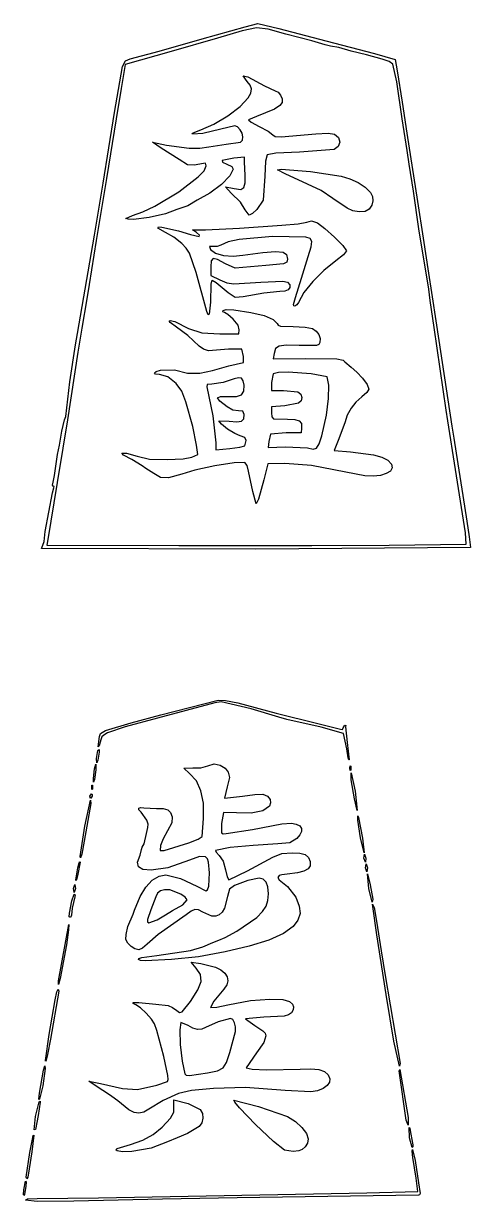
# Model space of a CAD drawing. Extents: x 118 to 1734, y 127 to 2403.
# Drawn here: x 137 to 347, y 752 to 1306 of the extents above; entities that cross this region are included whole.
import ezdxf

# ---------------------------------------------------------------- set-up
doc = ezdxf.new("R2010")
doc.units = 0
doc.layers.get('0').update_dxf_attribs({"linetype": 'CONTINUOUS'})

msp = doc.modelspace()

# ---------------------------------------------------------------- linework, layer by layer
at = {"color": 7}
for points in [[(145.209765, 1058.86245), (145.838678, 1060.469475), (146.56938, 1062.24915), (146.993362, 1066.88175), (150.361807, 1085.04975), (151.11735, 1087.48725), (151.222255, 1088.025684), (150.812827, 1088.249625), (150.408124, 1088.708813), (150.726593, 1090.06305), (151.375245, 1093.25055), (152.74362, 1103.0565), (153.742762, 1107.562125), (154.814002, 1114.124625), (156.11886, 1119.48315), (156.636982, 1120.98315), (158.63691, 1137.374625), (161.220307, 1154.754525), (162.215955, 1160.004525), (170.180835, 1206.374625), (174.242805, 1230.749625), (179.593087, 1264.124625), (183.325187, 1285.6371), (184.808874, 1288.421946), (187.034168, 1289.258475), (200.625, 1292.94975), (220.875, 1298.6829), (241.125, 1304.40585), (247.125, 1305.9138), (256.875, 1303.545825), (279, 1297.838625), (301.92708, 1291.785), (311.72916, 1289.04855), (312.682403, 1283.71155), (315.016912, 1268.999625), (317.177018, 1254.374625), (322.17675, 1222.124625), (324.782093, 1204.874625), (327.362827, 1188.374625), (328.811175, 1179.374625), (331.10322, 1163.999625), (338.275672, 1116.513975), (339.295883, 1110.87765), (341.216918, 1098.738225), (343.507575, 1083.749625), (345.354525, 1071.749625), (346.479938, 1064.359275), (347.094675, 1059.344325), (246.057782, 1058.612916), (145.209765, 1058.86245)], [(308.828655, 1060.5147), (345.10587, 1060.8555), (344.709378, 1066.236684), (342.42855, 1081.124625), (340.124355, 1096.124625), (336.392767, 1118.9709), (335.709383, 1123.937025), (330.017055, 1162.874625), (328.178918, 1175.624625), (327.469545, 1180.874625), (322.8675, 1209.374625), (320.238893, 1226.999625), (318.326243, 1239.749625), (317.295225, 1246.124625), (314.991337, 1261.124625), (312.379965, 1278.488175), (310.609238, 1286.795475), (308.918991, 1288.120837), (305.480775, 1289.220525), (298.125, 1291.13025), (291, 1292.9886), (285.152213, 1294.584075), (281.25897, 1295.249625), (278.698492, 1295.88075), (272.466727, 1297.78335), (260.25, 1300.854675), (251.892371, 1303.200457), (246.365041, 1303.824919), (239.717691, 1302.50119), (228, 1299.0024), (206.25, 1292.718375), (184.691123, 1286.690775), (182.690377, 1275.374625), (180.445538, 1261.124625), (175.863323, 1232.999625), (171.04215, 1203.749625), (167.667593, 1183.124625), (166.549815, 1176.374625), (164.250997, 1162.499625), (162.390435, 1151.255775), (157.490535, 1119.374625), (155.29464, 1106.0634), (152.666438, 1089.9384), (148.110105, 1062.191475), (147.7236, 1060.508325), (209.7993, 1060.316475), (272.392552, 1060.328475), (308.828655, 1060.51455)], [(184.89513, 1214.217075), (188.070607, 1215.6435), (192.988554, 1217.363391), (198.526055, 1219.951871), (209.887452, 1226.678522), (219.010276, 1233.711299), (221.749558, 1236.682437), (222.75, 1238.93805), (222.478202, 1240.192359), (221.4375, 1240.122375), (217.125, 1239.229875), (213.928665, 1239.464091), (210, 1241.8938), (201.54912, 1247.317725), (197.52477, 1250.024775), (204.100642, 1248.7197), (214.736428, 1247.197097), (219.772613, 1247.253632), (223.977787, 1247.882475), (232.125, 1249.105125), (238.841478, 1250.127159), (239.811648, 1251.030763), (240, 1252.55055), (239.629302, 1254.263899), (238.697823, 1255.951106), (237.476486, 1257.237898), (236.236215, 1257.75), (229.673715, 1256.1483), (221.122137, 1254.130519), (216.375, 1253.882025), (216.091514, 1254.129009), (216.661739, 1254.564263), (220.24722, 1255.937925), (226.408118, 1258.629128), (232.945206, 1262.549484), (238.715631, 1266.928349), (242.576542, 1270.995075), (243.768501, 1273.192358), (244.081539, 1275.141459), (243.508266, 1276.94905), (242.04129, 1278.7218), (240.141975, 1281.39195), (242.36576, 1280.810072), (250.125, 1276.5315), (255.170212, 1274.31795), (256.543422, 1273.705043), (257.71644, 1272.291544), (258.441427, 1270.496416), (258.470542, 1268.738625), (257.398125, 1267.293423), (254.937298, 1265.670703), (246.375, 1262.17725), (242.680148, 1260.61455), (243.861756, 1259.443331), (247.678395, 1257.44085), (251.911391, 1255.229269), (254.09403, 1253.555325), (255.166989, 1252.789181), (258.065744, 1252.5825), (274.389547, 1253.944275), (280.147901, 1254.283584), (283.187625, 1253.835), (285.075815, 1252.244632), (285.645784, 1250.156944), (284.917907, 1248.105959), (282.912562, 1246.6257), (266.685293, 1245.453525), (255.499803, 1244.930119), (251.507535, 1244.079), (250.728784, 1241.201062), (250.41684, 1234.107975), (249.619957, 1222.75125), (246.568982, 1218.441131), (244.47921, 1216.540385), (242.914342, 1215.75), (241.135305, 1218.1875), (238.905738, 1221.83565), (234.574912, 1226.0625), (231.883109, 1229.012269), (235.934348, 1228.3257), (239.006062, 1227.775378), (240.43248, 1228.826775), (241.139602, 1230.934359), (241.160625, 1234.438575), (240.798255, 1240.79595), (240.75003, 1242.9669), (235.740705, 1242.499125), (230.309897, 1241.400159), (230.452647, 1240.654107), (232.477508, 1239.757425), (234.755782, 1238.672175), (235.50003, 1237.406025), (233.923985, 1234.299025), (229.886898, 1230.223491), (224.42534, 1226.07673), (218.575882, 1222.75605), (214.095105, 1220.20155), (212.17938, 1219.5), (208.950398, 1218.355425), (203.673571, 1216.372852), (195.840141, 1214.667056), (188.548029, 1213.770952), (186.073069, 1213.793068), (184.89516, 1214.21745)], [(289.024913, 1218.980325), (282.400927, 1223.624625), (276.922145, 1227.285384), (270.375, 1230.3873), (259.875, 1235.248425), (256.313412, 1237.121578), (258, 1237.42845), (271.901276, 1236.268987), (286.254892, 1234.137975), (290.41294, 1232.856668), (294.269255, 1231.0446), (297.562576, 1228.848232), (300.031642, 1226.414025), (300.944151, 1224.600221), (301.136497, 1222.547559), (300.624827, 1220.465155), (299.42529, 1218.562125), (297.51052, 1217.524044), (294.719097, 1217.264597), (291.680676, 1217.758464), (289.024913, 1218.980325)], [(223.1274, 1170.473625), (218.03892, 1188.749625), (214.826041, 1197.898284), (213.343973, 1200.205862), (211.251503, 1202.39625), (207.493122, 1205.372644), (203.583188, 1207.58325), (200.055326, 1209.684281), (200.26556, 1210.191766), (201.953272, 1210.08915), (209.743996, 1208.422978), (215.316135, 1206.725475), (219.493522, 1205.720128), (219.579335, 1206.275661), (218.238795, 1207.51215), (216.375, 1208.922075), (222.375, 1208.78325), (238.5, 1209.5808), (258.375, 1210.9794), (266.048603, 1211.599312), (270.183593, 1212.487875), (272.36869, 1213.117875), (275.058593, 1212.086925), (278.637419, 1209.510431), (283.183891, 1205.437913), (287.090566, 1201.409775), (288.75, 1198.966425), (287.285858, 1197.155241), (283.765688, 1194.324525), (278.052388, 1189.696107), (272.853229, 1184.478591), (268.717206, 1179.284291), (266.193315, 1174.725525), (265.419352, 1173.506597), (264.480007, 1172.999625), (264.000013, 1173.157325), (263.878765, 1173.748284), (264.763418, 1176.937125), (267.666045, 1186.124625), (270.806377, 1196.249625), (272.16009, 1200.789341), (272.468999, 1203.412078), (271.651253, 1204.755901), (269.625, 1205.458875), (253.875, 1205.657175), (238.236327, 1204.306406), (233.074583, 1203.153663), (229.692968, 1201.68405), (227.956456, 1201.015734), (226.130468, 1201.056225), (224.383809, 1201.044703), (224.823982, 1199.624625), (227.166679, 1197.916059), (230.887262, 1196.819156), (235.385161, 1196.441663), (240.059805, 1196.891325), (249.375, 1198.201425), (255.398089, 1198.634405), (258.915994, 1198.364681), (260.566781, 1197.217317), (260.988518, 1195.017375), (260.631514, 1193.666344), (259.181847, 1192.83315), (250.875, 1192.1076), (240, 1191.097725), (236.424543, 1190.825803), (231.911685, 1192.9107), (228.095646, 1194.877733), (226.023764, 1195.358184), (225.167921, 1194.236368), (225, 1191.3966), (225, 1187.293575), (229.218255, 1185.29805), (232.461516, 1183.971892), (235.814824, 1183.399491), (248.47341, 1184.19345), (258.824025, 1184.726784), (261.057391, 1184.182618), (262.055212, 1183.03605), (262.172126, 1181.664864), (261.394532, 1180.630453), (259.785251, 1179.977235), (257.407103, 1179.749625), (249.880308, 1179.082481), (240.21594, 1177.368075), (236.39408, 1176.975553), (233.09094, 1179.270825), (227.458213, 1183.966444), (225.631192, 1184.999625), (225.238656, 1184.692656), (224.995785, 1183.326872), (224.72238, 1174.7496), (224.15907, 1169.136319), (223.669367, 1168.849256), (223.1274, 1170.473625)], [(244.688378, 1085.77935), (242.611515, 1095.230775), (241.961038, 1097.983303), (240.996405, 1099.277775), (235.933867, 1099.125973), (226.836883, 1097.7285), (217.405879, 1095.758009), (211.341277, 1093.88715), (204.984307, 1092.217725), (201.240173, 1092.238781), (198.126383, 1094.1495), (194.421405, 1096.499625), (192.680205, 1097.7087), (187.75614, 1100.711175), (183.874798, 1102.761859), (183.119069, 1103.794959), (185.301215, 1103.688505), (190.233495, 1102.320525), (196.109059, 1100.97585), (204.375, 1100.71995), (211.847634, 1101.053794), (216.060615, 1101.9327), (218.746222, 1103.067075), (218.215087, 1107.47085), (216.54041, 1116.361472), (213.245422, 1127.901525), (211.282254, 1132.889766), (208.595858, 1136.5041), (204.658316, 1139.614528), (200.70651, 1140.749625), (198.949907, 1140.971271), (198.4928, 1141.513781), (199.28486, 1142.193513), (201.27576, 1142.826825), (207.843767, 1142.901159), (213.925223, 1141.421475), (219.745073, 1141.409297), (225.756788, 1142.628825), (233.47011, 1144.7733), (240.375, 1146.418125), (240.280275, 1149.2661), (239.530275, 1152.763275), (233.25, 1152.653025), (223.776706, 1151.922197), (221.437482, 1152.615468), (219.514035, 1154.14275), (214.1531, 1159.065159), (208.727303, 1163.0055), (205.738824, 1165.254506), (205.386379, 1165.840732), (205.747065, 1166.1183), (207.97353, 1165.64505), (214.5, 1162.474875), (220.628949, 1160.385844), (229.125, 1159.953825), (238.125, 1159.874625), (238.344525, 1161.7527), (237.810162, 1163.931122), (235.504177, 1166.8152), (233.007857, 1169.064216), (231.302895, 1169.999625), (230.643482, 1170.238191), (230.664502, 1170.813525), (232.214152, 1171.295475), (235.771268, 1171.140675), (243.76875, 1170.001337), (250.014626, 1168.498941), (254.226497, 1166.72203), (256.121962, 1164.75915), (256.5811, 1163.977295), (257.661952, 1163.539303), (263.661983, 1163.317725), (269.386878, 1163.065631), (272.799847, 1162.349025), (274.470851, 1161.159517), (275.680856, 1159.526484), (276.310322, 1157.676285), (276.239708, 1155.835275), (275.822004, 1154.858984), (274.648642, 1154.387212), (266.528363, 1154.46105), (260.454677, 1154.575675), (257.048572, 1154.162203), (255.430028, 1152.932924), (254.719027, 1150.600125), (254.252685, 1148.07555), (269.438843, 1148.269425), (284.167462, 1148.078578), (287.142834, 1147.553155), (288, 1146.67155), (290.947545, 1144.157775), (293.673476, 1141.940517), (296.368703, 1138.993331), (298.428966, 1136.063048), (299.25, 1133.8965), (298.320239, 1132.241372), (296.0625, 1130.204025), (293.234725, 1127.753535), (290.918198, 1124.879166), (289.147003, 1121.631957), (287.955225, 1118.06295), (284.90193, 1109.669325), (282.997365, 1105.0023), (290.663903, 1104.393), (301.525749, 1103.008434), (305.466357, 1101.836174), (308.225197, 1100.386875), (309.96773, 1098.557583), (310.30496, 1096.85301), (309.423088, 1095.354809), (307.508314, 1094.144634), (304.746838, 1093.304138), (301.32486, 1092.914973), (297.428582, 1093.058793), (293.244203, 1093.81725), (272.240228, 1097.9796), (259.829387, 1098.930759), (251.677875, 1098.669), (249.868418, 1091.169), (247.410885, 1082.02935), (246.298717, 1079.934)], [(240.926018, 1107.269775), (241.488518, 1109.72865), (240.931179, 1111.107947), (238.755067, 1111.847625), (236.157833, 1112.974206), (232.833473, 1115.100384), (229.968644, 1117.381264), (228.75, 1118.97195), (233.59218, 1118.735475), (237.096999, 1118.43101), (239.331782, 1118.816494), (240.448824, 1119.961549), (240.60042, 1121.9358), (239.993496, 1123.504069), (237.900052, 1123.62705), (235.357121, 1123.909997), (232.650052, 1125.474825), (229.2066, 1128.244628), (228.120265, 1129.786584), (229.420695, 1130.399024), (233.137538, 1130.380275), (237.036577, 1130.440472), (239.383731, 1131.217406), (240.473682, 1132.924013), (240.601117, 1135.773225), (240.188733, 1137.842791), (239.30041, 1138.999519), (237.903141, 1139.263924), (235.96392, 1138.656525), (230.73931, 1136.970581), (225.424943, 1136.25), (223.251254, 1135.999566), (223.029817, 1134.9375), (225.849995, 1121.285681), (227.25, 1108.536675), (227.25, 1105.390875), (233.8125, 1105.903125), (238.609127, 1106.515959), (240.926018, 1107.27015)], [(277.215277, 1111.874625), (279.387735, 1121.624625), (280.36983, 1129.499625), (280.50835, 1135.674066), (279.61722, 1139.632425), (272.181772, 1141.059825), (261.29506, 1141.825341), (256.75706, 1141.652443), (254.219055, 1141.105575), (253.5, 1136.95545), (253.5, 1133.2497), (259.174305, 1133.2497), (265.893877, 1132.533384), (267.321944, 1131.513041), (267.75, 1129.940175), (267.442801, 1128.307501), (266.258927, 1127.247403), (259.6875, 1126.09425), (253.5, 1125.555975), (253.5, 1122.652875), (253.595263, 1120.770553), (254.382246, 1119.848419), (261.03852, 1119.711225), (264.467163, 1119.628573), (266.5624, 1118.9892), (267.540241, 1117.654352), (267.616695, 1115.485275), (267.375, 1113.380175), (260.411212, 1113.288675), (252.964343, 1112.714025), (252.208335, 1109.302725), (251.935425, 1106.374425), (260.030213, 1106.698575), (270.375, 1106.3121), (273.027776, 1105.685794), (274.731909, 1106.143762), (275.967658, 1108.07655), (277.215277, 1111.8747)], [(288.855937, 964.547775), (287.380605, 971.767425), (276.793956, 974.827434), (260.625, 978.370575), (256.875, 979.48785), (243.85153, 983.411709), (229.875, 986.738925), (226.875, 986.191425), (199.875, 979.0971), (184.573493, 974.948625), (176.323493, 972.180075), (174.5625, 971.0313), (173.632174, 970.186688), (173.238518, 968.83605), (172.423455, 966), (171.87388, 965.492803), (172.0497, 966.75), (172.489762, 970.35075), (173.09413, 971.848582), (175.342475, 973.243181), (187.5, 976.91625), (201.375, 980.623125), (228.453885, 987.50535), (231.815024, 987.322669), (237.572712, 986.222831), (255.75, 981.389925), (275.25, 976.562175), (285.9375, 973.844775), (286.93692, 973.747547), (287.25, 974.54475), (288.044265, 975.75), (288.47057, 975.532134), (288.380167, 975.008325), (289.152623, 967.5693), (290.10456, 959.4984), (289.919758, 959.471923), (289.622738, 960.415125), (288.855937, 964.547775)], [(171.086242, 960), (171.75, 963.75), (172.314886, 964.259475), (172.413758, 963), (171.75, 959.25), (171.23354, 958.078772), (171.086242, 960)], [(169.663492, 950.626725), (170.25, 955.126725), (170.822528, 957.376725), (170.836478, 954.751725), (170.24997, 950.251725), (169.733103, 948.938025), (169.663463, 950.626725)], [(190.912717, 865.43895), (191.076975, 865.983754), (192.432874, 866.461697), (199.5, 867.394725), (215.31161, 869.779331), (221.178181, 871.436667), (225.865718, 873.445425), (228.69123, 874.5), (231.753321, 875.776582), (237.092154, 878.803875), (246.609157, 885.295875), (249.245737, 888.005108), (250.899477, 890.507278), (251.755768, 893.18499), (252, 896.42085), (251.722461, 899.603306), (250.896978, 901.896281), (249.534249, 903.281803), (247.644975, 903.7419), (242.396631, 902.724131), (236.11737, 900.347475), (233.718431, 898.6239), (232.841933, 895.199775), (231.363941, 889.676609), (230.220785, 887.797902), (228.831554, 886.522819), (227.213774, 885.86264), (225.384968, 885.828645), (221.16438, 887.684325), (219.164499, 888.807322), (217.435889, 889.015884), (215.624179, 888.254711), (213.375, 886.4685), (200.191177, 877.16595), (194.96364, 872.69685), (192.753935, 870.792197), (191.013247, 870), (189.238191, 870.462738), (187.375726, 871.643044), (185.812085, 873.229052), (184.9335, 874.9089), (185.070117, 877.312195), (185.929388, 880.936762), (188.371357, 886.8375), (189, 888.69225), (191.661953, 895.10475), (194.346946, 899.466393), (197.376277, 902.734753), (200.572804, 904.759243), (203.759385, 905.389275), (210.690405, 903.668484), (218.315663, 899.948175), (222.57762, 897.75), (223.434952, 898.305305), (224.020851, 899.943337), (224.343795, 906.3003), (223.869256, 911.34013), (223.326543, 912.868616), (222.49075, 913.792791), (219.671568, 913.998137), (214.875, 912.296025), (204.719592, 908.666653), (196.8375, 907.5057), (193.002127, 907.897084), (190.896793, 909.139734), (190.458847, 911.317836), (191.625638, 914.515575), (192.358785, 917.27625), (192.640897, 918.307575), (193.502597, 919.921416), (194.675257, 924.7059), (195.345592, 927.52485), (195.371195, 929.196471), (194.772269, 931.11105), (192.09447, 934.7895), (191.066178, 935.980676), (190.977931, 936.759919), (191.778362, 937.050096), (193.416105, 936.774075), (199.44156, 936.4617), (202.533935, 936.487146), (204.646191, 935.930588), (205.961364, 934.696385), (206.662492, 932.6889), (206.543472, 929.841019), (204.488985, 926.002575), (202.463461, 922.257637), (201.315623, 919.072275), (201.134969, 916.705763), (202.958903, 916.801875), (214.544181, 920.317725), (218.975648, 922.091618), (220.885418, 923.291775), (221.555205, 931.75275), (221.407534, 939.027543), (220.277679, 944.892703), (218.115382, 949.508256), (214.87038, 953.034225), (212.250023, 955.561725), (216.414398, 955.653075), (220.2965, 955.695666), (223.524803, 956.636175), (226.451395, 957.572288), (229.297905, 956.890425), (231.636102, 955.535653), (233.14176, 953.70315), (233.712166, 951.116991), (232.55226, 946.697025), (231.334095, 941.4159), (239.839777, 942.3819), (245.612344, 943.176743), (249.380535, 943.208231), (251.618648, 942.416304), (252.800977, 940.7409), (253.02744, 939.131138), (252.473679, 937.69778), (249.327887, 935.4801), (243.968396, 934.327514), (237, 934.479675), (230.909077, 934.630875), (229.983075, 929.4375), (230.004593, 925.156069), (230.7379, 924.603698), (232.125, 924.73215), (244.5, 926.6415), (258.367192, 929.2452), (262.873627, 929.624428), (265.150122, 929.165286), (266.8125, 928.341075), (267.612069, 927.185954), (267.618717, 925.765003), (266.853549, 924.16235), (265.33767, 922.462125), (262.15017, 920.384475), (256.5, 919.973925), (244.875, 919.165875), (234.004993, 918.190106), (227.185785, 916.835325), (227.392509, 915.958547), (228.789945, 914.40705), (230.739301, 911.826422), (231.847792, 907.6875), (232.643801, 904.376953), (233.41668, 903), (242.149043, 907.2417), (254.16819, 913.6167), (258.395385, 915.329831), (263.188815, 915.75), (266.78866, 915.527306), (269.312291, 914.815406), (270.896149, 913.548572), (271.67667, 911.661075), (271.672418, 909.610072), (270.722159, 908.079178), (268.756794, 907.006707), (265.707225, 906.330975), (260.8125, 905.58585), (258.375, 905.34375), (257.015625, 904.966406), (256.5, 904.125), (257.06283, 903), (260.957258, 899.824697), (264.934763, 894.75), (266.558234, 890.619284), (266.899382, 887.1165), (265.935876, 884.004316), (263.645385, 881.0454), (259.059302, 877.725661), (252.161811, 874.594331), (243.03226, 871.681336), (231.75, 869.0166), (219.087676, 866.65575), (206.392935, 865.5036), (194.063026, 864.801272), (191.760788, 864.954414), (190.912717, 865.4391)], [(290.368418, 955.5), (290.479542, 956.548828), (290.74671, 956.4375), (290.74671, 954.5625), (290.479542, 954.451172), (290.368418, 955.5)], [(292.510823, 941.046375), (290.998792, 950.0625), (290.950568, 953.25), (292.847512, 944.635134), (293.863282, 935.6133), (292.510837, 941.046375)], [(168, 942.375), (168.726465, 943.5), (169.112712, 943.169531), (169.021222, 942.375), (168.294758, 941.25), (168, 942.375)], [(168.868418, 946.5), (168.979542, 947.548828), (169.24671, 947.4375), (169.24671, 945.5625), (168.979542, 945.451172), (168.868418, 946.5)], [(163.476952, 913.937475), (165.635111, 928.151841), (168.254003, 940.5), (168.496402, 938.8125), (166.09659, 925.5), (164.156012, 915.029063), (163.670604, 913.362994), (163.476952, 913.937475)], [(295.290247, 922.713225), (294.134858, 930.978647), (294.070045, 933.017258), (294.468615, 932.25), (296.295363, 922.558116), (297.065595, 915.75), (295.290247, 922.713225)], [(297, 913.125), (297.287565, 915), (297.933562, 913.125), (297.645998, 911.25), (297, 913.125)], [(161.398852, 903), (162.353491, 908.573662), (163.030982, 910.998961), (163.267605, 911.486883), (163.378177, 911.25), (162.41913, 905.625), (161.70056, 902.997656), (161.48086, 902.627051), (161.398852, 903)], [(297.75, 908.625), (298.037565, 910.5), (298.683562, 908.625), (298.395998, 906.75), (297.75, 908.625)], [(299.286952, 898.916175), (298.715168, 905.71515), (299.97969, 900.611475), (301.231252, 893.8125), (300.9213, 892.5), (299.286952, 898.916175)], [(160.316438, 898.875), (160.962435, 900.75), (161.25, 898.875), (160.604002, 897), (160.316438, 898.875)], [(199.730198, 884.1879), (203.574232, 886.417875), (206.84436, 888.4881), (211.771828, 891.277209), (213.744878, 893.488575), (212.921437, 894.788522), (210.881101, 896.266388), (205.654043, 898.274475), (203.172377, 898.330777), (201.214621, 897.778256), (199.814929, 896.634183), (199.007452, 894.915825), (196.748595, 888.916125), (195.099993, 884.2611), (195.116315, 883.123971), (195.687817, 882.75), (199.730198, 884.1879)], [(158.501085, 887.32905), (159.45075, 893.0625), (160.6464, 896.25), (161.027263, 895.864453), (160.953412, 894.9375), (159.712706, 889.657266), (159.433898, 886.404675), (158.908425, 885.318375), (158.34892, 885.496134), (158.501085, 887.32905)], [(311.088877, 827.0625), (307.503263, 849), (303.01008, 877.047825), (301.073827, 891.573825), (301.852145, 890.020181), (302.966122, 883.5), (305.164058, 869.625), (307.005308, 858), (313.973048, 816.5625), (313.709775, 815.25), (311.088877, 827.0625)], [(153.3306, 855.375), (158.0469, 882), (158.008824, 879.412622), (157.033878, 872.42745), (154.039275, 856.5), (153.287388, 853.735003), (153.3306, 855.375)], [(186.375, 794.757375), (181.125, 798.8934), (178.366073, 800.99655), (176.816265, 802.04085), (171.478553, 805.50675), (167.519017, 808.269), (172.990657, 807.099225), (183.369834, 804.703453), (190.449285, 804.350175), (199.533039, 806.318784), (204.54561, 808.052775), (204.871725, 808.962463), (204.728903, 810.958978), (202.8066, 819.7599), (199.495628, 832.125), (198.38283, 835.2771), (197.068572, 837.399301), (194.558869, 840.212034), (191.77628, 842.777732), (189.643365, 844.158825), (188.370844, 844.760166), (188.31727, 845.2296), (191.0625, 845.188875), (198.986805, 844.517925), (204.895334, 843.882469), (206.957238, 842.933426), (208.921507, 841.407975), (210.191986, 840.580917), (211.435189, 840.848681), (215.430045, 845.723025), (218.876991, 851.153921), (220.399253, 855.151041), (220.106776, 858.358508), (218.10951, 861.42045), (215.71902, 864.143025), (220.17201, 863.615175), (227.098213, 861.929834), (229.631334, 860.619681), (231.481239, 859.067981), (232.600509, 857.327317), (232.941721, 855.45027), (232.457455, 853.48942), (231.10029, 851.49735), (226.392697, 845.802178), (224.722155, 842.9136), (227.686343, 843.058078), (232.875, 844.097775), (243.606145, 846.235528), (252.756278, 846.885075), (258.88707, 846.729459), (261.943778, 845.6748), (263.301473, 844.464973), (263.907624, 843.144994), (263.751546, 841.778637), (262.822553, 840.429675), (261.46879, 839.43484), (259.370743, 838.832306), (249.934485, 838.309425), (241.309485, 837.481275), (245.579602, 834.429975), (249.466258, 831.965066), (250.473911, 830.809988), (250.867335, 829.563459), (249.840156, 826.366942), (246.442042, 821.5173), (241.5, 814.4283), (244.338614, 813.901465), (251.194638, 813.60105), (267, 813.8898), (271.997346, 814.069632), (275.791615, 813.684553), (278.487377, 812.712716), (280.1892, 811.132275), (280.936926, 809.384089), (280.784144, 807.761447), (279.718182, 806.231575), (277.726365, 804.7617), (275.198828, 803.637948), (271.957036, 803.137509), (259.875, 803.82525), (241.309266, 805.227056), (226.125, 804.8202), (215.88726, 803.863237), (209.75145, 802.4925), (202.447048, 799.183969), (195.75, 795.0273), (193.373007, 793.621761), (191.091533, 793.110366), (188.795544, 793.489956), (186.375, 794.757375)], [(147.086265, 817.875), (148.881638, 830.25), (151.62618, 846.5271), (152.434927, 850.227328), (153.141188, 851.537775), (153.462247, 850.635675), (149.518455, 828), (148.11734, 820.722178), (147.417436, 818.169817), (147.188495, 817.668348), (147.086265, 817.875)], [(223.302533, 812.17695), (228.077556, 813.154236), (230.746881, 814.458384), (232.337699, 817.021984), (233.877203, 821.777625), (236.527245, 831.56655), (236.596113, 833.741544), (236.125507, 835.732791), (235.25322, 837.186779), (234.117045, 837.75), (228.314089, 836.093569), (222.395618, 833.52105), (220.623548, 832.710585), (218.668252, 832.594491), (216.537926, 833.171832), (214.24077, 834.441675), (210.879173, 835.880475), (210.3335, 832.346099), (210.578721, 825.434184), (211.426157, 817.677634), (212.68713, 811.60935), (213.286104, 811.019589), (214.907573, 810.899016), (223.302533, 812.17695)], [(144.307118, 802.569225), (146.22774, 813.375), (146.809771, 815.457192), (146.916076, 814.184831), (145.89822, 805.9869), (144.369771, 799.768247), (144.150384, 799.480476), (144.049131, 799.813403), (144.307118, 802.569225)], [(316.90353, 789.9375), (313.5, 813.074925), (313.822507, 813.677475), (317.782012, 791.0625), (317.755376, 787.585406), (316.90353, 789.9375)], [(142.449337, 791.5713), (144.196305, 798.446325), (144.591904, 798.784351), (144.6687, 798.275653), (143.625, 792), (142.501028, 785.4375), (141.878033, 785.25), (142.449337, 791.5713)], [(180.85743, 775.363275), (180.275582, 775.963247), (180.829023, 776.535769), (187.125, 778.487325), (192.861273, 780.487494), (197.799699, 783.147722), (202.099776, 786.573076), (205.920997, 790.868625), (207.480254, 793.586081), (207.54366, 796.510875), (207.455865, 799.5), (214.194337, 797.673872), (219.9375, 794.9253), (220.989441, 792.94648), (221.231253, 790.753284), (220.683505, 788.635534), (219.366765, 786.88305), (214.011247, 783.596372), (209.130135, 781.5), (204.583005, 779.737575), (196.875, 776.7372), (187.711613, 775.12605), (183.327546, 774.956297), (180.85743, 775.363275)], [(259.616385, 775.7118), (254.351387, 779.835864), (245.923121, 787.830384), (238.382739, 795.676644), (236.211489, 798.288327), (235.781392, 799.355925), (247.432224, 796.360678), (261, 791.5791), (264.722502, 789.249376), (267.829724, 786.454866), (269.959584, 783.587047), (270.75, 781.0374), (270.353079, 779.063745), (269.320384, 777.284363), (267.889017, 775.99458), (266.29608, 775.489725), (263.625, 775.139025), (259.616385, 775.7118)], [(138.052717, 762.992325), (139.706352, 774.676256), (140.944136, 780.938487), (141.389358, 782.637388), (141.6135, 782.79585), (140.67642, 775.0281), (139.447283, 766.98225), (138.760536, 763.072425), (138.299894, 762.240755), (138.052717, 762.992325)], [(318.425715, 781.578825), (318.246779, 786.38085), (318.581093, 785.910595), (319.077367, 783.22215), (319.968262, 778.3125), (320.031918, 777.385547), (319.647412, 777), (318.425715, 781.578825)], [(137.680207, 752.160675), (138.722477, 752.802666), (143.282633, 753), (172.014398, 753.3783), (256.5, 754.8807), (298.399763, 755.598075), (322.323683, 756.3237), (321.537, 762.548925), (319.922452, 772.2432), (319.664661, 775.269785), (319.891402, 776.108625), (321.019988, 770.8722), (322.721505, 760.3125), (323.422327, 755.431237), (323.198634, 754.67914), (322.579327, 754.528875), (237.375, 753.381525), (202.125, 752.643075), (160.411965, 751.796175), (143.172315, 751.622616), (137.680207, 752.160675)], [(136.985662, 757.125), (137.721097, 761.187525), (137.980465, 760.679209), (137.930009, 758.812659), (137.211848, 754.875), (136.939402, 754.445598), (136.811166, 754.674722), (136.985662, 757.125)]]:
    msp.add_lwpolyline(points, close=True, dxfattribs=at)

doc.saveas('drawing.dxf')
